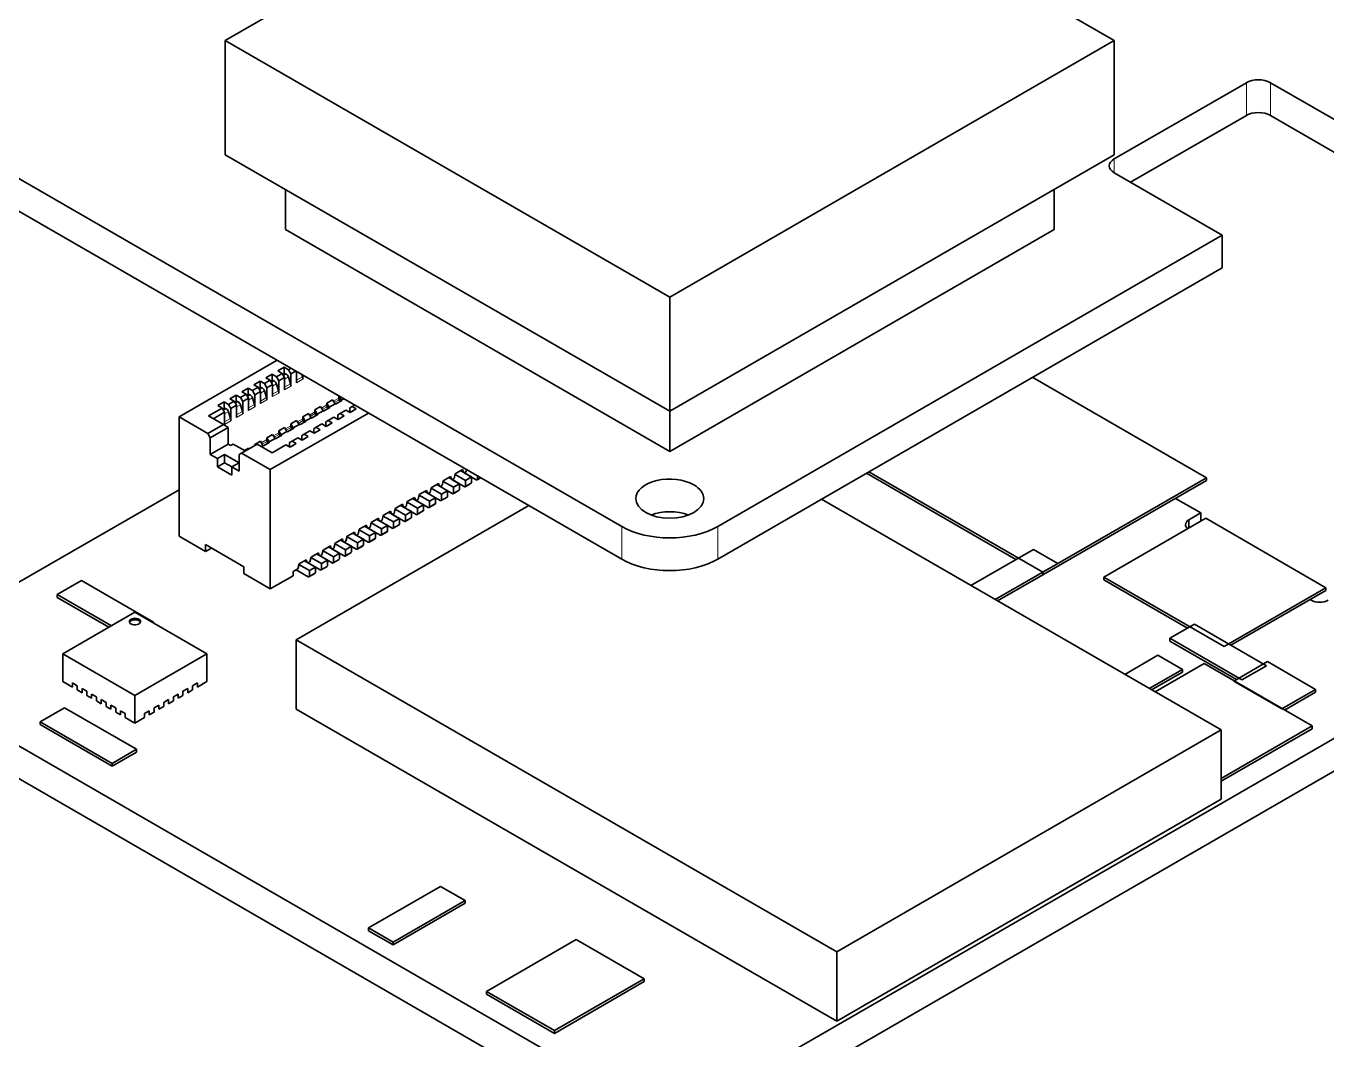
# Model space of a CAD drawing. Extents: x 415 to 970, y 249 to 591.
# Drawn here: x 734.24 to 772.53, y 519.36 to 549.21 of the extents above; entities that cross this region are included whole.
import ezdxf

# ---------------------------------------------------------------- set-up
doc = ezdxf.new("R2010")
doc.units = 0

msp = doc.modelspace()

# ---------------------------------------------------------------- linework, layer by layer
at = {"color": 7, "lineweight": 35, "ltscale": 0.212172}
for p, q in [((740.107, 548.785), (747.457, 553.029)), ((766.27, 548.785), (758.92, 553.029))]:
    msp.add_line(p, q, dxfattribs=at)
at = {"color": 7, "lineweight": 35, "ltscale": 0.37763}
for p, q in [((740.107, 548.785), (753.188, 541.233)), ((766.27, 548.785), (753.188, 541.233)), ((740.107, 545.421), (753.188, 537.869)), ((766.27, 545.421), (753.188, 537.869))]:
    msp.add_line(p, q, dxfattribs=at)
at = {"color": 7, "lineweight": 35, "ltscale": 0.084099}
for p, q in [((740.107, 545.421), (740.107, 548.785)), ((766.27, 545.421), (766.27, 548.785)), ((753.188, 537.869), (753.188, 541.233))]:
    msp.add_line(p, q, dxfattribs=at)
at = {"color": 7, "lineweight": 35, "ltscale": 0.112268}
msp.add_line((766.27, 545.299), (770.159, 547.544), dxfattribs=at)
at = {"color": 7, "lineweight": 13, "ltscale": 0.024086}
for p, q in [((770.159, 547.544), (770.159, 546.581)), ((770.866, 547.544), (770.866, 546.581))]:
    msp.add_line(p, q, dxfattribs=at)
at = {"color": 7, "lineweight": 35, "ltscale": 0.091855}
for p, q in [((774.048, 545.707), (770.866, 547.544)), ((774.048, 544.744), (770.866, 546.581)), ((766.27, 544.891), (769.452, 543.053))]:
    msp.add_line(p, q, dxfattribs=at)
at = {"color": 7, "lineweight": 35, "ltscale": 0.098388}
msp.add_line((766.751, 544.613), (770.159, 546.581), dxfattribs=at)
at = {"color": 7, "lineweight": 35}
for p, q in [((751.774, 534.48), (731.268, 546.319)), ((751.774, 533.517), (731.268, 545.356)), ((751.774, 517.77), (731.268, 529.609)), ((754.602, 517.77), (775.109, 529.609)), ((751.774, 516.806), (731.268, 528.646)), ((754.602, 516.806), (775.109, 528.646))]:
    msp.add_line(p, q, dxfattribs=at)
at = {"color": 7, "lineweight": 13, "ltscale": 0.010207}
msp.add_line((766.27, 545.299), (766.27, 544.891), dxfattribs=at)
at = {"color": 7, "lineweight": 35, "ltscale": 0.029597}
for p, q in [((741.875, 543.217), (741.875, 544.401)), ((764.502, 543.217), (764.502, 544.401)), ((753.188, 536.685), (753.188, 537.869))]:
    msp.add_line(p, q, dxfattribs=at)
at = {"color": 7, "lineweight": 35, "ltscale": 0.326599}
for p, q in [((741.875, 543.217), (753.188, 536.685)), ((764.502, 543.217), (753.188, 536.685)), ((758.103, 521.954), (769.416, 528.486)), ((769.416, 526.445), (758.103, 519.913))]:
    msp.add_line(p, q, dxfattribs=at)
at = {"color": 7, "lineweight": 35, "ltscale": 0.42866}
msp.add_line((769.452, 543.053), (754.602, 534.48), dxfattribs=at)
at = {"color": 7, "lineweight": 35, "ltscale": 0.024086}
msp.add_line((769.452, 543.053), (769.452, 542.09), dxfattribs=at)
at = {"color": 7, "lineweight": 35, "ltscale": 0.428661}
msp.add_line((769.452, 542.09), (754.602, 533.517), dxfattribs=at)
at = {"color": 7, "lineweight": 35, "ltscale": 0.083404}
msp.add_line((738.746, 537.702), (741.635, 539.37), dxfattribs=at)
at = {"color": 7, "lineweight": 35, "ltscale": 0.005308}
for p, q in [((741.843, 539.164), (741.659, 539.058)), ((740.075, 538.143), (739.891, 538.037)), ((743.427, 537.629), (743.611, 537.735)), ((742.126, 537.368), (741.942, 537.262)), ((741.772, 537.164), (741.588, 537.057))]:
    msp.add_line(p, q, dxfattribs=at)
at = {"color": 7, "lineweight": 35, "ltscale": 0.003571}
for p, q in [((741.967, 539.093), (741.843, 539.164)), ((740.598, 538.445), (740.722, 538.374)), ((740.906, 538.48), (740.782, 538.552)), ((743.303, 537.7), (743.427, 537.629))]:
    msp.add_line(p, q, dxfattribs=at)
at = {"color": 7, "lineweight": 35, "ltscale": 0.005103}
for p, q in [((741.843, 538.96), (741.843, 539.164)), ((741.489, 538.756), (741.489, 538.96)), ((740.782, 538.347), (740.782, 538.552)), ((740.429, 538.143), (740.429, 538.347)), ((747.001, 535.733), (746.824, 535.631)), ((747.355, 535.937), (747.178, 535.835)), ((746.648, 535.529), (746.471, 535.426)), ((746.991, 535.546), (746.814, 535.444)), ((745.587, 534.916), (745.41, 534.814)), ((745.93, 534.934), (745.753, 534.832)), ((745.941, 535.12), (745.764, 535.018)), ((746.284, 535.138), (746.107, 535.036)), ((745.223, 534.526), (745.046, 534.424)), ((744.87, 534.322), (744.693, 534.22)), ((744.88, 534.508), (744.703, 534.406)), ((739.524, 533.947), (739.524, 533.742)), ((739.7, 533.844), (739.524, 533.742)), ((743.819, 533.896), (743.642, 533.793)), ((744.162, 533.913), (743.986, 533.811)), ((744.173, 534.1), (743.996, 533.998)), ((744.516, 534.118), (744.339, 534.016)), ((743.112, 533.487), (742.935, 533.385)), ((743.455, 533.505), (743.279, 533.403)), ((740.655, 533.089), (740.655, 533.293)), ((742.759, 533.283), (742.582, 533.181)), ((743.102, 533.301), (742.925, 533.199))]:
    msp.add_line(p, q, dxfattribs=at)
at = {"color": 7, "lineweight": 35, "ltscale": 0.002162}
for p, q in [((742.042, 539.136), (741.967, 539.093)), ((743.84, 538.011), (743.915, 538.054))]:
    msp.add_line(p, q, dxfattribs=at)
at = {"color": 7, "lineweight": 35, "ltscale": 0.005307}
for p, q in [((741.136, 538.756), (740.952, 538.65)), ((741.489, 538.96), (741.305, 538.854)), ((740.782, 538.552), (740.598, 538.445)), ((740.429, 538.347), (740.245, 538.241)), ((743.186, 537.98), (743.003, 537.874)), ((743.54, 538.184), (743.356, 538.078)), ((742.833, 537.776), (742.649, 537.67)), ((743.78, 537.833), (743.964, 537.939)), ((742.479, 537.572), (742.295, 537.466)), ((742.72, 537.221), (742.904, 537.327)), ((743.073, 537.425), (743.257, 537.531)), ((741.419, 536.959), (741.235, 536.853)), ((742.013, 536.812), (742.196, 536.919)), ((742.366, 537.017), (742.55, 537.123))]:
    msp.add_line(p, q, dxfattribs=at)
at = {"color": 7, "lineweight": 35, "ltscale": 0.003573}
for p, q in [((741.26, 538.684), (741.136, 538.756)), ((741.659, 539.058), (741.783, 538.986)), ((740.952, 538.65), (741.076, 538.578)), ((739.891, 538.037), (740.015, 537.966)), ((740.199, 538.072), (740.075, 538.143)), ((743.611, 537.735), (743.487, 537.807)), ((742.949, 537.496), (743.073, 537.425)), ((742.242, 537.088), (742.366, 537.017)), ((742.55, 537.123), (742.426, 537.194))]:
    msp.add_line(p, q, dxfattribs=at)
at = {"color": 7, "lineweight": 35, "ltscale": 0.005104}
for p, q in [((741.136, 538.552), (741.136, 538.756)), ((740.075, 537.939), (740.075, 538.143)), ((747.344, 535.751), (747.168, 535.648)), ((746.294, 535.324), (746.117, 535.222)), ((745.233, 534.712), (745.057, 534.61)), ((744.526, 534.304), (744.35, 534.202)), ((743.466, 533.691), (743.289, 533.589)), ((743.809, 533.709), (743.632, 533.607))]:
    msp.add_line(p, q, dxfattribs=at)
at = {"color": 7, "lineweight": 35, "ltscale": 0.004898}
for p, q in [((741.429, 538.782), (741.26, 538.684)), ((741.853, 538.864), (741.684, 538.766)), ((741.146, 538.456), (740.977, 538.358)), ((740.369, 538.17), (740.199, 538.072)), ((740.793, 538.252), (740.623, 538.154)), ((742.914, 538.007), (742.744, 537.909)), ((742.462, 537.582), (742.631, 537.68)), ((743.133, 537.602), (743.303, 537.7)), ((742.108, 537.378), (742.278, 537.476)), ((742.78, 537.398), (742.949, 537.496)), ((741.146, 536.986), (740.977, 536.888)), ((742.073, 536.99), (742.242, 537.088))]:
    msp.add_line(p, q, dxfattribs=at)
at = {"color": 7, "lineweight": 35, "ltscale": 0.003572}
for p, q in [((741.305, 538.854), (741.429, 538.782)), ((741.613, 538.888), (741.489, 538.96)), ((740.245, 538.241), (740.369, 538.17)), ((740.552, 538.276), (740.429, 538.347)), ((743.964, 537.939), (743.84, 538.011)), ((743.257, 537.531), (743.133, 537.602)), ((743.657, 537.905), (743.78, 537.833)), ((742.596, 537.292), (742.72, 537.221)), ((742.904, 537.327), (742.78, 537.398)), ((741.889, 536.884), (742.013, 536.812)), ((742.196, 536.919), (742.073, 536.99))]:
    msp.add_line(p, q, dxfattribs=at)
at = {"color": 7, "lineweight": 35, "ltscale": 0.003535}
for p, q in [((741.429, 538.782), (741.5, 538.66)), ((741.684, 538.766), (741.613, 538.888)), ((740.369, 538.17), (740.439, 538.047)), ((740.623, 538.154), (740.552, 538.276)), ((742.462, 537.582), (742.391, 537.704)), ((739.665, 537.09), (739.594, 537.213))]:
    msp.add_line(p, q, dxfattribs=at)
at = {"color": 7, "lineweight": 35, "ltscale": 0.001989}
for p, q in [((741.456, 538.736), (741.525, 538.776)), ((740.395, 538.124), (740.464, 538.164))]:
    msp.add_line(p, q, dxfattribs=at)
at = {"color": 7, "lineweight": 13, "ltscale": 0.00233}
for p, q in [((741.548, 538.763), (741.468, 538.716)), ((740.841, 538.354), (740.76, 538.308)), ((740.488, 538.15), (740.407, 538.104))]:
    msp.add_line(p, q, dxfattribs=at)
at = {"color": 7, "lineweight": 35, "ltscale": 0.000680215}
for p, q in [((741.525, 538.776), (741.548, 538.763)), ((740.818, 538.368), (740.841, 538.354)), ((741.171, 538.572), (741.195, 538.558)), ((740.464, 538.164), (740.488, 538.15)), ((740.11, 537.96), (740.134, 537.946))]:
    msp.add_line(p, q, dxfattribs=at)
at = {"color": 7, "lineweight": 35, "ltscale": 0.0049}
for p, q in [((741.783, 538.986), (741.613, 538.888)), ((740.722, 538.374), (740.552, 538.276)), ((741.5, 538.66), (741.33, 538.562)), ((740.439, 538.047), (740.27, 537.949)), ((743.487, 537.807), (743.657, 537.905)), ((742.426, 537.194), (742.596, 537.292))]:
    msp.add_line(p, q, dxfattribs=at)
at = {"color": 7, "lineweight": 35, "ltscale": 0.008981}
for p, q in [((741.684, 538.766), (741.684, 538.407)), ((741.853, 538.505), (741.853, 538.864)), ((742.037, 538.97), (742.037, 538.611)), ((740.977, 538.358), (740.977, 537.998)), ((741.146, 538.096), (741.146, 538.456)), ((741.33, 538.562), (741.33, 538.203)), ((741.5, 538.301), (741.5, 538.66)), ((740.439, 537.688), (740.439, 538.047)), ((740.623, 538.154), (740.623, 537.794)), ((740.793, 537.892), (740.793, 538.252)), ((740.086, 537.484), (740.086, 537.843)), ((740.27, 537.949), (740.27, 537.59))]:
    msp.add_line(p, q, dxfattribs=at)
at = {"color": 7, "lineweight": 35, "ltscale": 0.003536}
for p, q in [((741.783, 538.986), (741.853, 538.864)), ((742.037, 538.97), (741.967, 539.093)), ((740.722, 538.374), (740.793, 538.252)), ((740.977, 538.358), (740.906, 538.48)), ((741.076, 538.578), (741.146, 538.456)), ((741.33, 538.562), (741.26, 538.684)), ((740.27, 537.949), (740.199, 538.072)), ((742.914, 538.007), (742.985, 537.884)), ((743.169, 537.99), (743.098, 538.113)), ((740.015, 537.966), (740.086, 537.843)), ((742.207, 537.598), (742.278, 537.476)), ((742.815, 537.786), (742.744, 537.909)), ((741.853, 537.394), (741.924, 537.272)), ((742.108, 537.378), (742.037, 537.5)), ((741.146, 536.986), (741.217, 536.863)), ((741.401, 536.97), (741.33, 537.092))]:
    msp.add_line(p, q, dxfattribs=at)
at = {"color": 7, "lineweight": 35, "ltscale": 0.001991}
for p, q in [((741.809, 538.94), (741.878, 538.98)), ((740.749, 538.328), (740.818, 538.368)), ((741.102, 538.532), (741.171, 538.572)), ((740.11, 537.96), (740.042, 537.92))]:
    msp.add_line(p, q, dxfattribs=at)
at = {"color": 7, "lineweight": 13, "ltscale": 0.002331}
for p, q in [((741.902, 538.967), (741.821, 538.92)), ((741.195, 538.558), (741.114, 538.512)), ((740.134, 537.946), (740.053, 537.899))]:
    msp.add_line(p, q, dxfattribs=at)
at = {"color": 7, "lineweight": 13, "ltscale": 0.003279}
for p, q in [((741.853, 538.813), (741.967, 538.879)), ((741.146, 538.405), (741.26, 538.47)), ((741.5, 538.609), (741.614, 538.675)), ((740.439, 537.997), (740.553, 538.062)), ((740.086, 537.793), (740.199, 537.858))]:
    msp.add_line(p, q, dxfattribs=at)
at = {"color": 7, "lineweight": 35, "ltscale": 0.000679453}
msp.add_line((741.878, 538.98), (741.902, 538.967), dxfattribs=at)
at = {"color": 7, "lineweight": 35, "ltscale": 0.005188}
for p, q in [((741.967, 538.879), (742.026, 538.68)), ((741.26, 538.47), (741.319, 538.272)), ((740.906, 538.266), (740.966, 538.068)), ((740.199, 537.858), (740.259, 537.659))]:
    msp.add_line(p, q, dxfattribs=at)
at = {"color": 7, "lineweight": 35, "ltscale": 0.004204}
msp.add_line((742.183, 539.054), (742.037, 538.97), dxfattribs=at)
at = {"color": 7, "lineweight": 35, "ltscale": 0.008287}
msp.add_line((742.207, 538.709), (742.207, 539.04), dxfattribs=at)
at = {"color": 7, "lineweight": 13, "ltscale": 0.000574225}
msp.add_line((742.207, 539.017), (742.227, 539.029), dxfattribs=at)
at = {"color": 7, "lineweight": 13, "ltscale": 0.004993}
for p, q in [((742.38, 538.884), (742.207, 538.784)), ((741.673, 538.476), (741.5, 538.376)), ((742.026, 538.68), (741.853, 538.58)), ((740.966, 538.068), (740.793, 537.968)), ((741.319, 538.272), (741.146, 538.172)), ((740.259, 537.659), (740.086, 537.559))]:
    msp.add_line(p, q, dxfattribs=at)
at = {"color": 7, "lineweight": 13, "ltscale": 0.005308}
for p, q in [((742.207, 538.709), (742.391, 538.815)), ((740.793, 537.892), (740.977, 537.998))]:
    msp.add_line(p, q, dxfattribs=at)
at = {"color": 7, "lineweight": 35, "ltscale": 0.001777}
msp.add_line((742.36, 538.952), (742.38, 538.884), dxfattribs=at)
at = {"color": 7, "lineweight": 35, "ltscale": 0.002979}
msp.add_line((742.391, 538.934), (742.391, 538.815), dxfattribs=at)
at = {"color": 7, "lineweight": 35, "ltscale": 0.147735}
for p, q in [((768.989, 535.913), (763.871, 538.868)), ((759.053, 536.086), (764.171, 533.132))]:
    msp.add_line(p, q, dxfattribs=at)
at = {"color": 7, "lineweight": 35, "ltscale": 0.004899}
for p, q in [((741.076, 538.578), (740.906, 538.48)), ((743.268, 538.211), (743.098, 538.113)), ((743.169, 537.99), (743.338, 538.088)), ((742.207, 537.598), (742.037, 537.5)), ((742.561, 537.802), (742.391, 537.704)), ((742.815, 537.786), (742.985, 537.884)), ((741.853, 537.394), (741.684, 537.296)), ((741.754, 537.174), (741.924, 537.272)), ((741.5, 537.19), (741.33, 537.092)), ((741.401, 536.97), (741.571, 537.068))]:
    msp.add_line(p, q, dxfattribs=at)
at = {"color": 7, "lineweight": 13, "ltscale": 0.005307}
for p, q in [((741.5, 538.301), (741.684, 538.407)), ((741.853, 538.505), (742.037, 538.611)), ((741.146, 538.096), (741.33, 538.203)), ((740.086, 537.484), (740.27, 537.59)), ((740.439, 537.688), (740.623, 537.794))]:
    msp.add_line(p, q, dxfattribs=at)
at = {"color": 7, "lineweight": 35, "ltscale": 0.005187}
for p, q in [((741.614, 538.675), (741.673, 538.476)), ((740.553, 538.062), (740.612, 537.863))]:
    msp.add_line(p, q, dxfattribs=at)
at = {"color": 7, "lineweight": 13, "ltscale": 0.003281}
msp.add_line((740.793, 538.201), (740.906, 538.266), dxfattribs=at)
at = {"color": 7, "lineweight": 13, "ltscale": 0.00458}
for p, q in [((743.098, 538.055), (742.939, 537.963)), ((742.037, 537.442), (741.879, 537.351)), ((741.33, 537.034), (741.172, 536.942))]:
    msp.add_line(p, q, dxfattribs=at)
at = {"color": 7, "lineweight": 13, "ltscale": 0.004193}
for p, q in [((742.963, 537.921), (743.109, 538.005)), ((743.317, 538.125), (743.462, 538.209)), ((742.256, 537.513), (742.402, 537.597)), ((742.61, 537.717), (742.755, 537.801)), ((741.903, 537.309), (742.048, 537.393)), ((741.196, 536.901), (741.341, 536.984)), ((741.549, 537.105), (741.695, 537.189))]:
    msp.add_line(p, q, dxfattribs=at)
at = {"color": 7, "lineweight": 35, "ltscale": 0.001456}
for p, q in [((743.098, 538.113), (743.098, 538.055)), ((743.452, 538.317), (743.452, 538.259)), ((742.391, 537.704), (742.391, 537.646)), ((741.684, 537.296), (741.684, 537.238)), ((742.037, 537.5), (742.037, 537.442)), ((741.33, 537.092), (741.33, 537.034))]:
    msp.add_line(p, q, dxfattribs=at)
at = {"color": 7, "lineweight": 35, "ltscale": 0.001524}
for p, q in [((743.109, 538.005), (743.132, 537.949)), ((743.462, 538.209), (743.486, 538.153)), ((742.402, 537.597), (742.425, 537.54)), ((742.048, 537.393), (742.071, 537.336)), ((741.341, 536.984), (741.364, 536.928))]:
    msp.add_line(p, q, dxfattribs=at)
at = {"color": 7, "lineweight": 35, "ltscale": 0.00050931}
for p, q in [((743.169, 537.99), (743.186, 537.98)), ((743.003, 537.874), (742.985, 537.884)), ((741.942, 537.262), (741.924, 537.272)), ((741.235, 536.853), (741.217, 536.863)), ((741.401, 536.97), (741.419, 536.959))]:
    msp.add_line(p, q, dxfattribs=at)
at = {"color": 7, "lineweight": 35, "ltscale": 0.003534}
for p, q in [((743.268, 538.211), (743.338, 538.088)), ((743.522, 538.194), (743.452, 538.317)), ((742.561, 537.802), (742.631, 537.68)), ((741.754, 537.174), (741.684, 537.296)), ((741.5, 537.19), (741.571, 537.068))]:
    msp.add_line(p, q, dxfattribs=at)
at = {"color": 7, "lineweight": 13, "ltscale": 0.004579}
for p, q in [((743.452, 538.259), (743.293, 538.167)), ((742.391, 537.646), (742.232, 537.555)), ((742.744, 537.85), (742.586, 537.759)), ((741.684, 537.238), (741.525, 537.146))]:
    msp.add_line(p, q, dxfattribs=at)
at = {"color": 7, "lineweight": 35, "ltscale": 0.000511395}
for p, q in [((743.356, 538.078), (743.338, 538.088)), ((743.522, 538.194), (743.54, 538.184)), ((741.588, 537.057), (741.571, 537.068))]:
    msp.add_line(p, q, dxfattribs=at)
at = {"color": 7, "lineweight": 35, "ltscale": 0.002163}
msp.add_line((743.522, 538.194), (743.597, 538.238), dxfattribs=at)
at = {"color": 7, "lineweight": 35, "ltscale": 0.002042}
for p, q in [((743.84, 538.011), (743.77, 537.97)), ((743.133, 537.602), (743.063, 537.562)), ((742.78, 537.398), (742.709, 537.357)), ((740.337, 536.906), (740.266, 536.866)), ((742.073, 536.99), (742.002, 536.949)), ((740.584, 536.641), (740.513, 536.6)), ((768.989, 535.913), (768.989, 535.831)), ((764.171, 533.132), (764.171, 533.05)), ((765.967, 532.986), (765.967, 532.904)), ((772.502, 532.676), (772.502, 532.595)), ((735.161, 532.473), (735.161, 532.391)), ((767.912, 531.185), (767.912, 531.103)), ((768.276, 530.27), (768.276, 530.189)), ((772.195, 529.682), (772.195, 529.601)), ((734.657, 528.727), (734.657, 528.645)), ((772.095, 528.604), (772.095, 528.522)), ((737.495, 527.919), (737.495, 527.837)), ((736.776, 527.504), (736.776, 527.422)), ((747.165, 523.467), (747.165, 523.385)), ((744.327, 522.658), (744.327, 522.577)), ((752.438, 521.163), (752.438, 521.081)), ((747.795, 520.791), (747.795, 520.709)), ((749.794, 519.637), (749.794, 519.555))]:
    msp.add_line(p, q, dxfattribs=at)
at = {"color": 7, "lineweight": 35, "ltscale": 0.003267}
for p, q in [((743.77, 537.839), (743.77, 537.97)), ((742.709, 537.227), (742.709, 537.357))]:
    msp.add_line(p, q, dxfattribs=at)
at = {"color": 7, "lineweight": 35, "ltscale": 0.024495}
for p, q in [((739.594, 537.213), (738.746, 537.702)), ((741.433, 536.151), (740.584, 536.641))]:
    msp.add_line(p, q, dxfattribs=at)
at = {"color": 7, "lineweight": 35, "ltscale": 0.087773}
for p, q in [((738.746, 537.702), (738.746, 534.192)), ((741.433, 536.151), (741.433, 532.64))]:
    msp.add_line(p, q, dxfattribs=at)
at = {"color": 7, "lineweight": 35, "ltscale": 0.011636}
for p, q in [((740.015, 537.966), (739.612, 537.733)), ((741.486, 536.651), (741.889, 536.884))]:
    msp.add_line(p, q, dxfattribs=at)
at = {"color": 7, "lineweight": 35, "ltscale": 0.012758}
for p, q in [((739.612, 537.733), (740.054, 537.478)), ((741.044, 536.906), (741.486, 536.651))]:
    msp.add_line(p, q, dxfattribs=at)
at = {"color": 7, "lineweight": 35, "ltscale": 0.009593}
msp.add_line((740.086, 537.843), (739.753, 537.651), dxfattribs=at)
at = {"color": 7, "lineweight": 13, "ltscale": 0.004994}
msp.add_line((740.612, 537.863), (740.439, 537.763), dxfattribs=at)
at = {"color": 7, "lineweight": 35, "ltscale": 0.083405}
msp.add_line((744.322, 537.819), (741.433, 536.151), dxfattribs=at)
at = {"color": 7, "lineweight": 35, "ltscale": 0.000510632}
for p, q in [((742.649, 537.67), (742.631, 537.68)), ((742.815, 537.786), (742.833, 537.776)), ((742.108, 537.378), (742.126, 537.368)), ((742.295, 537.466), (742.278, 537.476)), ((741.754, 537.174), (741.772, 537.164))]:
    msp.add_line(p, q, dxfattribs=at)
at = {"color": 7, "lineweight": 35, "ltscale": 0.001457}
msp.add_line((742.744, 537.909), (742.744, 537.85), dxfattribs=at)
at = {"color": 7, "lineweight": 35, "ltscale": 0.001525}
for p, q in [((742.755, 537.801), (742.778, 537.745)), ((741.695, 537.189), (741.718, 537.132))]:
    msp.add_line(p, q, dxfattribs=at)
at = {"color": 7, "lineweight": 35, "ltscale": 0.002041}
for p, q in [((743.487, 537.807), (743.416, 537.766)), ((740.266, 536.866), (740.195, 536.906)), ((742.426, 537.194), (742.356, 537.153))]:
    msp.add_line(p, q, dxfattribs=at)
at = {"color": 7, "lineweight": 35, "ltscale": 0.003265}
for p, q in [((743.416, 537.635), (743.416, 537.766)), ((743.063, 537.431), (743.063, 537.562)), ((742.002, 536.819), (742.002, 536.949)), ((742.356, 537.023), (742.356, 537.153))]:
    msp.add_line(p, q, dxfattribs=at)
at = {"color": 7, "lineweight": 35, "ltscale": 0.013269}
msp.add_line((740.054, 537.478), (739.594, 537.213), dxfattribs=at)
at = {"color": 7, "lineweight": 35, "ltscale": 0.015309}
msp.add_line((740.195, 537.396), (739.665, 537.09), dxfattribs=at)
at = {"color": 7, "lineweight": 35, "ltscale": 0.004083}
for p, q in [((740.054, 537.478), (740.195, 537.396)), ((747.001, 535.569), (747.001, 535.733)), ((747.178, 535.671), (747.178, 535.835)), ((747.355, 535.773), (747.355, 535.937)), ((746.294, 535.161), (746.294, 535.324)), ((746.471, 535.263), (746.471, 535.426)), ((746.117, 535.059), (746.117, 535.222)), ((745.057, 534.447), (745.057, 534.61)), ((745.233, 534.549), (745.233, 534.712)), ((745.41, 534.651), (745.41, 534.814)), ((744.35, 534.038), (744.35, 534.202)), ((744.526, 534.14), (744.526, 534.304)), ((744.173, 533.936), (744.173, 534.1)), ((743.289, 533.426), (743.289, 533.589)), ((743.466, 533.528), (743.466, 533.691)), ((742.246, 533.232), (742.104, 533.15)), ((742.582, 533.018), (742.582, 533.181)), ((735.751, 529.789), (735.61, 529.87)), ((735.751, 529.789), (735.61, 529.87)), ((736.317, 529.462), (736.175, 529.544)), ((736.317, 529.462), (736.175, 529.544)), ((738.721, 529.544), (738.579, 529.462)), ((738.721, 529.544), (738.579, 529.462)), ((739.286, 529.87), (739.145, 529.789)), ((739.286, 529.87), (739.145, 529.789)), ((736.034, 529.503), (736.175, 529.421)), ((736.599, 529.176), (736.741, 529.095)), ((736.882, 529.135), (736.741, 529.217)), ((736.882, 529.135), (736.741, 529.217)), ((738.155, 529.217), (738.014, 529.135)), ((738.155, 529.217), (738.014, 529.135)), ((738.155, 529.095), (738.297, 529.176)), ((738.721, 529.421), (738.862, 529.503)), ((737.165, 528.972), (737.024, 529.054)), ((737.165, 528.972), (737.024, 529.054))]:
    msp.add_line(p, q, dxfattribs=at)
at = {"color": 7, "lineweight": 35, "ltscale": 0.012247}
for p, q in [((740.195, 536.906), (740.195, 537.396)), ((740.513, 536.355), (740.089, 536.6)), ((740.513, 536.11), (740.513, 536.6)), ((739.877, 536.233), (740.301, 535.988))]:
    msp.add_line(p, q, dxfattribs=at)
at = {"color": 7, "lineweight": 35, "ltscale": 0.000510075}
msp.add_line((742.462, 537.582), (742.479, 537.572), dxfattribs=at)
at = {"color": 7, "lineweight": 35, "ltscale": 0.012248}
msp.add_line((739.665, 537.09), (739.665, 536.6), dxfattribs=at)
at = {"color": 7, "lineweight": 35, "ltscale": 0.01531}
msp.add_line((740.195, 536.906), (739.665, 536.6), dxfattribs=at)
at = {"color": 7, "lineweight": 35, "ltscale": 0.010207}
for p, q in [((740.69, 536.702), (740.337, 536.906)), ((747.143, 536.059), (747.496, 535.855)), ((768.815, 534.875), (768.462, 534.671)), ((744.314, 534.426), (744.668, 534.222))]:
    msp.add_line(p, q, dxfattribs=at)
at = {"color": 7, "lineweight": 35, "ltscale": 0.013268}
msp.add_line((740.584, 536.641), (741.044, 536.906), dxfattribs=at)
at = {"color": 7, "lineweight": 35, "ltscale": 0.000441549}
msp.add_line((740.985, 536.873), (740.977, 536.888), dxfattribs=at)
at = {"color": 7, "lineweight": 35, "ltscale": 0.000511169}
msp.add_line((740.977, 536.888), (740.977, 536.868), dxfattribs=at)
at = {"color": 7, "lineweight": 35, "ltscale": 0.001429}
msp.add_line((741.168, 536.835), (741.217, 536.863), dxfattribs=at)
at = {"color": 7, "lineweight": 35, "ltscale": 0.006125}
for p, q in [((739.665, 536.6), (739.877, 536.478)), ((740.301, 536.233), (740.089, 536.355)), ((746.383, 535.743), (746.17, 535.62)), ((745.675, 535.335), (745.463, 535.212)), ((745.322, 535.13), (745.11, 535.008)), ((744.615, 534.722), (744.403, 534.6)), ((768.815, 534.875), (768.815, 534.63)), ((744.261, 534.518), (744.049, 534.396)), ((743.554, 534.11), (743.342, 533.987)), ((742.493, 533.497), (742.281, 533.375)), ((742.847, 533.702), (742.635, 533.579))]:
    msp.add_line(p, q, dxfattribs=at)
at = {"color": 7, "lineweight": 35, "ltscale": 0.006123}
for p, q in [((740.089, 536.6), (739.877, 536.478)), ((739.877, 536.478), (739.877, 536.233)), ((740.089, 536.355), (740.089, 536.6)), ((740.089, 536.355), (739.877, 536.233)), ((740.301, 536.233), (740.513, 536.355)), ((740.301, 535.988), (740.301, 536.233)), ((746.736, 535.947), (746.524, 535.824)), ((768.462, 534.671), (768.462, 534.426))]:
    msp.add_line(p, q, dxfattribs=at)
at = {"color": 7, "lineweight": 35, "ltscale": 0.00347}
msp.add_line((740.793, 536.782), (740.673, 536.712), dxfattribs=at)
at = {"color": 7, "lineweight": 35, "ltscale": 0.00044231}
msp.add_line((740.793, 536.782), (740.802, 536.767), dxfattribs=at)
at = {"color": 7, "lineweight": 35, "ltscale": 0.006122}
for p, q in [((740.301, 536.233), (740.513, 536.11)), ((746.029, 535.539), (745.817, 535.416)), ((744.968, 534.926), (744.756, 534.804)), ((743.908, 534.314), (743.695, 534.192)), ((743.201, 533.906), (742.988, 533.783))]:
    msp.add_line(p, q, dxfattribs=at)
at = {"color": 7, "lineweight": 35, "ltscale": 0.006124}
msp.add_line((747.09, 536.151), (746.877, 536.029), dxfattribs=at)
at = {"color": 7, "lineweight": 35, "ltscale": 0.009185}
for p, q in [((747.355, 535.937), (747.037, 536.12)), ((746.648, 535.529), (746.329, 535.712)), ((745.941, 535.12), (745.622, 535.304)), ((745.587, 534.916), (745.269, 535.1)), ((744.88, 534.508), (744.562, 534.692)), ((743.819, 533.896), (743.501, 534.079)), ((742.759, 533.283), (742.44, 533.467)), ((743.112, 533.487), (742.794, 533.671))]:
    msp.add_line(p, q, dxfattribs=at)
at = {"color": 7, "lineweight": 35, "ltscale": 0.002025}
for p, q in [((747.09, 536.151), (747.116, 536.075)), ((746.383, 535.743), (746.409, 535.666)), ((746.736, 535.947), (746.763, 535.87)), ((745.675, 535.335), (745.702, 535.258)), ((746.029, 535.539), (746.055, 535.462)), ((744.968, 534.926), (744.995, 534.85)), ((745.322, 535.13), (745.348, 535.054)), ((744.615, 534.722), (744.641, 534.646)), ((743.908, 534.314), (743.934, 534.237)), ((743.201, 533.906), (743.227, 533.829)), ((743.554, 534.11), (743.581, 534.033)), ((742.493, 533.497), (742.52, 533.421)), ((742.847, 533.702), (742.873, 533.625))]:
    msp.add_line(p, q, dxfattribs=at)
at = {"color": 7, "lineweight": 35, "ltscale": 0.001531}
for p, q in [((747.196, 536.09), (747.143, 536.059)), ((746.489, 535.682), (746.436, 535.651)), ((746.842, 535.886), (746.789, 535.855)), ((746.135, 535.477), (746.082, 535.447)), ((745.428, 535.069), (745.375, 535.039)), ((745.781, 535.273), (745.728, 535.243)), ((745.074, 534.865), (745.021, 534.834)), ((744.014, 534.253), (743.961, 534.222)), ((744.367, 534.457), (744.314, 534.426)), ((743.307, 533.844), (743.254, 533.814)), ((743.66, 534.049), (743.607, 534.018)), ((742.599, 533.436), (742.546, 533.406)), ((742.953, 533.64), (742.9, 533.61))]:
    msp.add_line(p, q, dxfattribs=at)
at = {"color": 7, "lineweight": 35, "ltscale": 0.001581}
msp.add_line((747.196, 536.09), (747.211, 536.151), dxfattribs=at)
at = {"color": 7, "lineweight": 35, "ltscale": 0.00368}
for p, q in [((746.489, 535.682), (746.524, 535.824)), ((746.842, 535.886), (746.877, 536.029)), ((745.781, 535.273), (745.817, 535.416)), ((746.135, 535.477), (746.17, 535.62)), ((745.074, 534.865), (745.11, 535.008)), ((745.428, 535.069), (745.463, 535.212)), ((744.367, 534.457), (744.403, 534.6)), ((744.721, 534.661), (744.756, 534.804)), ((744.014, 534.253), (744.049, 534.396)), ((742.953, 533.64), (742.988, 533.783)), ((743.307, 533.844), (743.342, 533.987)), ((742.246, 533.232), (742.281, 533.375)), ((742.599, 533.436), (742.635, 533.579))]:
    msp.add_line(p, q, dxfattribs=at)
at = {"color": 7, "lineweight": 35, "ltscale": 0.008804}
for p, q in [((746.824, 535.631), (746.519, 535.807)), ((743.996, 533.998), (743.691, 534.174))]:
    msp.add_line(p, q, dxfattribs=at)
at = {"color": 7, "lineweight": 35, "ltscale": 0.009186}
for p, q in [((747.001, 535.733), (746.683, 535.916)), ((746.294, 535.324), (745.976, 535.508)), ((745.233, 534.712), (744.915, 534.896)), ((744.526, 534.304), (744.208, 534.487)), ((743.466, 533.691), (743.147, 533.875))]:
    msp.add_line(p, q, dxfattribs=at)
at = {"color": 7, "lineweight": 35, "ltscale": 0.010206}
for p, q in [((746.789, 535.855), (747.143, 535.651)), ((746.082, 535.447), (746.436, 535.243)), ((746.436, 535.651), (746.789, 535.447)), ((745.375, 535.039), (745.728, 534.834)), ((745.728, 535.243), (746.082, 535.039)), ((745.021, 534.834), (745.375, 534.63)), ((743.961, 534.222), (744.314, 534.018)), ((743.254, 533.814), (743.607, 533.61)), ((743.607, 534.018), (743.961, 533.814)), ((742.546, 533.406), (742.9, 533.201)), ((742.9, 533.61), (743.254, 533.406)), ((742.193, 533.201), (742.546, 532.997))]:
    msp.add_line(p, q, dxfattribs=at)
at = {"color": 7, "lineweight": 35, "ltscale": 0.008802}
for p, q in [((747.178, 535.835), (746.873, 536.011)), ((746.117, 535.222), (745.812, 535.398)), ((746.471, 535.426), (746.166, 535.602)), ((745.41, 534.814), (745.105, 534.99)), ((745.057, 534.61), (744.752, 534.786)), ((744.35, 534.202), (744.045, 534.378)), ((743.289, 533.589), (742.984, 533.765)), ((742.582, 533.181), (742.277, 533.357))]:
    msp.add_line(p, q, dxfattribs=at)
at = {"color": 7, "lineweight": 13, "ltscale": 0.005103}
for p, q in [((747.355, 535.773), (747.178, 535.671)), ((746.648, 535.365), (746.471, 535.263)), ((747.001, 535.569), (746.824, 535.467)), ((745.941, 534.957), (745.764, 534.855)), ((745.587, 534.753), (745.41, 534.651)), ((744.88, 534.345), (744.703, 534.243)), ((744.173, 533.936), (743.996, 533.834)), ((743.819, 533.732), (743.642, 533.63)), ((742.759, 533.12), (742.582, 533.018)), ((743.112, 533.324), (742.935, 533.222))]:
    msp.add_line(p, q, dxfattribs=at)
at = {"color": 7, "lineweight": 35, "ltscale": 0.002986}
msp.add_line((747.625, 535.912), (747.521, 535.853), dxfattribs=at)
at = {"color": 7, "lineweight": 35, "ltscale": 0.002263}
msp.add_line((747.532, 535.876), (747.532, 535.966), dxfattribs=at)
at = {"color": 7, "lineweight": 13, "ltscale": 0.002263}
msp.add_line((747.61, 535.921), (747.532, 535.876), dxfattribs=at)
at = {"color": 7, "lineweight": 35, "ltscale": 0.126915}
msp.add_line((763.379, 533.507), (758.982, 536.045), dxfattribs=at)
at = {"color": 7, "lineweight": 35, "ltscale": 0.13908}
for p, q in [((764.171, 533.132), (768.989, 535.913)), ((768.989, 535.831), (764.171, 533.05))]:
    msp.add_line(p, q, dxfattribs=at)
at = {"color": 7, "lineweight": 35, "ltscale": 0.215865}
msp.add_line((731.268, 531.242), (738.746, 535.559), dxfattribs=at)
at = {"color": 7, "lineweight": 35, "ltscale": 0.005105}
for p, q in [((746.637, 535.342), (746.461, 535.24)), ((745.577, 534.73), (745.4, 534.628)), ((742.748, 533.097), (742.571, 532.995))]:
    msp.add_line(p, q, dxfattribs=at)
at = {"color": 7, "lineweight": 35, "ltscale": 0.004082}
for p, q in [((746.648, 535.365), (746.648, 535.529)), ((746.824, 535.467), (746.824, 535.631)), ((745.587, 534.753), (745.587, 534.916)), ((745.764, 534.855), (745.764, 535.018)), ((745.941, 534.957), (745.941, 535.12)), ((744.703, 534.243), (744.703, 534.406)), ((744.88, 534.345), (744.88, 534.508)), ((743.642, 533.63), (743.642, 533.793)), ((743.819, 533.732), (743.819, 533.896)), ((743.996, 533.834), (743.996, 533.998)), ((742.935, 533.222), (742.935, 533.385)), ((743.112, 533.324), (743.112, 533.487)), ((742.759, 533.12), (742.759, 533.283)), ((735.751, 529.666), (735.892, 529.585)), ((736.034, 529.625), (735.892, 529.707)), ((736.034, 529.625), (735.892, 529.707)), ((739.004, 529.707), (738.862, 529.625)), ((739.004, 529.707), (738.862, 529.625)), ((739.004, 529.585), (739.145, 529.666)), ((736.317, 529.34), (736.458, 529.258)), ((736.599, 529.299), (736.458, 529.38)), ((736.599, 529.299), (736.458, 529.38)), ((738.438, 529.38), (738.297, 529.299)), ((738.438, 529.38), (738.297, 529.299)), ((738.438, 529.258), (738.579, 529.34)), ((736.882, 529.013), (737.024, 528.931)), ((737.872, 529.054), (737.731, 528.972)), ((737.872, 529.054), (737.731, 528.972)), ((737.872, 528.931), (738.014, 529.013))]:
    msp.add_line(p, q, dxfattribs=at)
at = {"color": 7, "lineweight": 35, "ltscale": 0.0214}
msp.add_line((768.074, 535.303), (768.815, 534.875), dxfattribs=at)
at = {"color": 7, "lineweight": 35, "ltscale": 0.197712}
msp.add_line((749.042, 535.094), (742.193, 531.14), dxfattribs=at)
at = {"color": 7, "lineweight": 35, "ltscale": 0.008803}
for p, q in [((745.764, 535.018), (745.459, 535.194)), ((744.703, 534.406), (744.398, 534.582)), ((743.642, 533.793), (743.338, 533.97)), ((742.935, 533.385), (742.63, 533.561))]:
    msp.add_line(p, q, dxfattribs=at)
at = {"color": 7, "lineweight": 13, "ltscale": 0.005104}
for p, q in [((746.294, 535.161), (746.117, 535.059)), ((745.233, 534.549), (745.057, 534.447)), ((744.526, 534.14), (744.35, 534.038)), ((743.466, 533.528), (743.289, 533.426))]:
    msp.add_line(p, q, dxfattribs=at)
at = {"color": 7, "lineweight": 35, "ltscale": 0.339579}
msp.add_line((769.416, 528.486), (757.653, 535.278), dxfattribs=at)
at = {"color": 7, "lineweight": 35, "ltscale": 0.00153}
msp.add_line((744.721, 534.661), (744.668, 534.63), dxfattribs=at)
at = {"color": 7, "lineweight": 35, "ltscale": 0.010205}
msp.add_line((744.668, 534.63), (745.021, 534.426), dxfattribs=at)
at = {"color": 7, "lineweight": 35, "ltscale": 0.086594}
for p, q in [((768.966, 534.718), (765.967, 532.986)), ((769.502, 530.945), (772.502, 532.676))]:
    msp.add_line(p, q, dxfattribs=at)
at = {"color": 7, "lineweight": 35, "ltscale": 0.102062}
for p, q in [((772.502, 532.676), (768.966, 534.718)), ((765.967, 532.986), (769.502, 530.945))]:
    msp.add_line(p, q, dxfattribs=at)
at = {"color": 7, "lineweight": 35, "ltscale": 0.022454}
for p, q in [((739.524, 533.742), (738.746, 534.192)), ((741.433, 532.64), (740.655, 533.089))]:
    msp.add_line(p, q, dxfattribs=at)
at = {"color": 7, "lineweight": 35, "ltscale": 0.003681}
msp.add_line((743.66, 534.049), (743.695, 534.192), dxfattribs=at)
at = {"color": 7, "lineweight": 35, "ltscale": 0.009184}
msp.add_line((744.173, 534.1), (743.855, 534.283), dxfattribs=at)
at = {"color": 7, "lineweight": 35, "ltscale": 0.002027}
msp.add_line((744.261, 534.518), (744.288, 534.442), dxfattribs=at)
at = {"color": 7, "lineweight": 13, "ltscale": 0.024088}
for p, q in [((751.774, 533.517), (751.774, 534.48)), ((754.602, 533.517), (754.602, 534.48))]:
    msp.add_line(p, q, dxfattribs=at)
at = {"color": 7, "lineweight": 35, "ltscale": 0.032659}
msp.add_line((740.655, 533.293), (739.524, 533.947), dxfattribs=at)
at = {"color": 7, "lineweight": 35, "ltscale": 0.053243}
msp.add_line((763.894, 533.805), (762.049, 532.74), dxfattribs=at)
at = {"color": 7, "lineweight": 35, "ltscale": 0.020755}
for p, q in [((764.613, 533.389), (763.894, 533.805)), ((735.88, 532.888), (735.161, 532.473)), ((768.631, 531.6), (767.912, 531.185)), ((768.276, 530.27), (767.557, 530.685)), ((770.031, 529.961), (770.75, 530.377)), ((735.376, 529.142), (734.657, 528.727)), ((747.165, 523.467), (746.446, 523.882)), ((745.046, 522.162), (744.327, 522.577))]:
    msp.add_line(p, q, dxfattribs=at)
at = {"color": 7, "lineweight": 35, "ltscale": 0.053244}
msp.add_line((762.768, 532.325), (764.613, 533.389), dxfattribs=at)
at = {"color": 7, "lineweight": 35, "ltscale": 0.019392}
msp.add_line((742.104, 533.028), (741.433, 532.64), dxfattribs=at)
at = {"color": 7, "lineweight": 35, "ltscale": 0.003061}
for p, q in [((742.104, 533.15), (742.104, 533.028)), ((735.892, 529.585), (735.892, 529.707)), ((735.892, 529.707), (735.892, 529.585)), ((739.004, 529.585), (739.004, 529.707)), ((739.004, 529.707), (739.004, 529.585)), ((736.458, 529.258), (736.458, 529.38)), ((736.458, 529.38), (736.458, 529.258)), ((738.438, 529.258), (738.438, 529.38)), ((738.438, 529.38), (738.438, 529.258)), ((737.024, 528.931), (737.024, 529.054)), ((737.024, 529.054), (737.024, 528.931)), ((737.872, 528.931), (737.872, 529.054)), ((737.872, 529.054), (737.872, 528.931))]:
    msp.add_line(p, q, dxfattribs=at)
at = {"color": 7, "lineweight": 35, "ltscale": 0.038375}
msp.add_line((764.168, 533.051), (762.839, 532.284), dxfattribs=at)
at = {"color": 7, "lineweight": 35, "ltscale": 0.061171}
for p, q in [((737.999, 531.664), (735.88, 532.888)), ((770.75, 530.377), (768.631, 531.6)), ((767.912, 531.185), (770.031, 529.961)), ((737.495, 527.919), (735.376, 529.142))]:
    msp.add_line(p, q, dxfattribs=at)
at = {"color": 7, "lineweight": 35, "ltscale": 0.071068}
msp.add_line((768.428, 531.483), (765.967, 532.904), dxfattribs=at)
at = {"color": 7, "lineweight": 35, "ltscale": 0.046018}
msp.add_line((735.161, 532.473), (736.755, 531.552), dxfattribs=at)
at = {"color": 7, "lineweight": 35, "ltscale": 0.043976}
msp.add_line((736.685, 531.512), (735.161, 532.391), dxfattribs=at)
at = {"color": 7, "lineweight": 35, "ltscale": 0.080732}
msp.add_line((772.502, 532.595), (769.705, 530.98), dxfattribs=at)
at = {"color": 7, "lineweight": 35, "ltscale": 0.00102}
msp.add_line((772.033, 532.324), (772.068, 532.303), dxfattribs=at)
at = {"color": 7, "lineweight": 35, "ltscale": 0.061237}
for p, q in [((737.448, 531.952), (735.327, 530.728)), ((735.327, 530.728), (737.448, 529.503))]:
    msp.add_line(p, q, dxfattribs=at)
at = {"color": 7, "lineweight": 35, "ltscale": 0.061236}
for p, q in [((739.569, 530.728), (737.448, 531.952)), ((737.448, 529.503), (739.569, 530.728))]:
    msp.add_line(p, q, dxfattribs=at)
at = {"color": 7, "lineweight": 35, "ltscale": 0.000758755}
msp.add_line((737.973, 531.649), (737.999, 531.664), dxfattribs=at)
at = {"color": 7, "lineweight": 35, "ltscale": 0.000758362}
msp.add_line((737.999, 531.664), (737.999, 531.634), dxfattribs=at)
at = {"color": 7, "lineweight": 35, "ltscale": 0.459278}
for p, q in [((742.193, 531.14), (758.103, 521.954)), ((758.103, 519.913), (742.193, 529.099))]:
    msp.add_line(p, q, dxfattribs=at)
at = {"color": 7, "lineweight": 35, "ltscale": 0.051031}
for p, q in [((742.193, 531.14), (742.193, 529.099)), ((769.416, 528.486), (769.416, 526.445)), ((758.103, 521.954), (758.103, 519.913))]:
    msp.add_line(p, q, dxfattribs=at)
at = {"color": 7, "lineweight": 35, "ltscale": 0.056509}
msp.add_line((769.87, 529.973), (767.912, 531.103), dxfattribs=at)
at = {"color": 7, "lineweight": 35, "ltscale": 0.020412}
for p, q in [((735.327, 530.728), (735.327, 529.911)), ((739.569, 530.728), (739.569, 529.911))]:
    msp.add_line(p, q, dxfattribs=at)
at = {"color": 7, "lineweight": 35, "ltscale": 0.028137}
for p, q in [((767.557, 530.685), (766.582, 530.123)), ((767.301, 529.708), (768.276, 530.27))]:
    msp.add_line(p, q, dxfattribs=at)
at = {"color": 7, "lineweight": 35, "ltscale": 0.04161}
msp.add_line((768.913, 530.441), (767.472, 529.609), dxfattribs=at)
at = {"color": 7, "lineweight": 35, "ltscale": 0.091856}
msp.add_line((772.095, 528.604), (768.913, 530.441), dxfattribs=at)
at = {"color": 7, "lineweight": 35, "ltscale": 0.028578}
msp.add_line((770.781, 530.499), (769.791, 529.927), dxfattribs=at)
at = {"color": 7, "lineweight": 35, "ltscale": 0.040824}
msp.add_line((772.195, 529.682), (770.781, 530.499), dxfattribs=at)
at = {"color": 7, "lineweight": 35, "ltscale": 0.026096}
msp.add_line((768.276, 530.189), (767.372, 529.667), dxfattribs=at)
at = {"color": 7, "lineweight": 35, "ltscale": 0.040825}
msp.add_line((769.791, 529.927), (771.205, 529.111), dxfattribs=at)
at = {"color": 7, "lineweight": 35, "ltscale": 0.008165}
for p, q in [((735.327, 529.911), (735.61, 529.748)), ((739.286, 529.748), (739.569, 529.911)), ((737.165, 528.85), (737.448, 528.686)), ((737.448, 528.686), (737.731, 528.85))]:
    msp.add_line(p, q, dxfattribs=at)
at = {"color": 7, "lineweight": 35, "ltscale": 0.003062}
for p, q in [((735.61, 529.748), (735.61, 529.87)), ((735.61, 529.87), (735.61, 529.748)), ((735.751, 529.666), (735.751, 529.789)), ((735.751, 529.789), (735.751, 529.666)), ((736.034, 529.503), (736.034, 529.625)), ((736.034, 529.625), (736.034, 529.503)), ((736.175, 529.421), (736.175, 529.544)), ((736.175, 529.544), (736.175, 529.421)), ((738.721, 529.421), (738.721, 529.544)), ((738.721, 529.544), (738.721, 529.421)), ((738.862, 529.503), (738.862, 529.625)), ((738.862, 529.625), (738.862, 529.503)), ((739.145, 529.666), (739.145, 529.789)), ((739.145, 529.789), (739.145, 529.666)), ((739.286, 529.748), (739.286, 529.87)), ((739.286, 529.87), (739.286, 529.748)), ((736.317, 529.34), (736.317, 529.462)), ((736.317, 529.462), (736.317, 529.34)), ((736.599, 529.176), (736.599, 529.299)), ((736.599, 529.299), (736.599, 529.176)), ((736.741, 529.095), (736.741, 529.217)), ((736.741, 529.217), (736.741, 529.095)), ((738.155, 529.095), (738.155, 529.217)), ((738.155, 529.217), (738.155, 529.095)), ((738.297, 529.176), (738.297, 529.299)), ((738.297, 529.299), (738.297, 529.176)), ((738.579, 529.34), (738.579, 529.462)), ((738.579, 529.462), (738.579, 529.34)), ((736.882, 529.013), (736.882, 529.135)), ((736.882, 529.135), (736.882, 529.013)), ((737.165, 528.85), (737.165, 528.972)), ((737.165, 528.972), (737.165, 528.85)), ((737.731, 528.85), (737.731, 528.972)), ((737.731, 528.972), (737.731, 528.85)), ((738.014, 529.013), (738.014, 529.135)), ((738.014, 529.135), (738.014, 529.013))]:
    msp.add_line(p, q, dxfattribs=at)
at = {"color": 7, "lineweight": 35, "ltscale": 0.028577}
msp.add_line((771.205, 529.111), (772.195, 529.682), dxfattribs=at)
at = {"color": 7, "lineweight": 35, "ltscale": 0.026362}
msp.add_line((772.195, 529.601), (771.282, 529.074), dxfattribs=at)
at = {"color": 7, "lineweight": 35, "ltscale": 0.020413}
msp.add_line((737.448, 529.503), (737.448, 528.686), dxfattribs=at)
at = {"color": 7, "lineweight": 35, "ltscale": 0.061173}
for p, q in [((734.657, 528.727), (736.776, 527.504)), ((736.776, 527.422), (734.657, 528.645)), ((745.046, 522.243), (747.165, 523.467))]:
    msp.add_line(p, q, dxfattribs=at)
at = {"color": 7, "lineweight": 35, "ltscale": 0.077333}
for p, q in [((769.416, 527.057), (772.095, 528.604)), ((772.095, 528.522), (769.416, 526.976))]:
    msp.add_line(p, q, dxfattribs=at)
at = {"color": 7, "lineweight": 35, "ltscale": 0.020754}
for p, q in [((736.776, 527.504), (737.495, 527.919)), ((737.495, 527.837), (736.776, 527.422))]:
    msp.add_line(p, q, dxfattribs=at)
at = {"color": 7, "lineweight": 35, "ltscale": 0.061172}
for p, q in [((746.446, 523.882), (744.327, 522.658)), ((747.165, 523.385), (745.046, 522.162))]:
    msp.add_line(p, q, dxfattribs=at)
at = {"color": 7, "lineweight": 35, "ltscale": 0.020756}
msp.add_line((744.327, 522.658), (745.046, 522.243), dxfattribs=at)
at = {"color": 7, "lineweight": 35, "ltscale": 0.076313}
msp.add_line((750.439, 522.317), (747.795, 520.791), dxfattribs=at)
at = {"color": 7, "lineweight": 35, "ltscale": 0.057705}
msp.add_line((752.438, 521.163), (750.439, 522.317), dxfattribs=at)
at = {"color": 7, "lineweight": 35, "ltscale": 0.00204}
msp.add_line((745.046, 522.243), (745.046, 522.162), dxfattribs=at)
at = {"color": 7, "lineweight": 35, "ltscale": 0.076311}
for p, q in [((749.794, 519.637), (752.438, 521.163)), ((752.438, 521.081), (749.794, 519.555))]:
    msp.add_line(p, q, dxfattribs=at)
at = {"color": 7, "lineweight": 35, "ltscale": 0.057707}
for p, q in [((747.795, 520.791), (749.794, 519.637)), ((749.794, 519.555), (747.795, 520.709))]:
    msp.add_line(p, q, dxfattribs=at)
at = {"color": 7, "lineweight": 35}
for centre, major_axis, start_param, end_param in [((770.512, 547.34), (0.5, 0), 0.785398, 2.356194), ((770.512, 546.377), (0.5, 0), 0.785398, 2.356194), ((766.623, 545.095), (0.5, 0), 2.356194, 3.141593), ((766.623, 545.095), (0.5, 0), 3.141593, 3.926991), ((741.548, 538.681), (0.05, -0.0866), 1.180189, 2.356194), ((741.902, 538.885), (0.05, -0.0866), 1.180189, 2.356194), ((742.249, 538.897), (0.1, -0.173), 0.785398, 1.180189), ((740.841, 538.273), (0.05, -0.0866), 1.180189, 2.356194), ((741.195, 538.477), (0.05, -0.0866), 1.180189, 2.356194), ((741.542, 538.488), (0.1, -0.173), 0.785398, 1.180189), ((741.896, 538.692), (0.1, -0.173), 0.785398, 1.180189), ((740.488, 538.068), (0.05, -0.0866), 1.180189, 2.356194), ((740.835, 538.08), (0.1, -0.173), 0.785398, 1.180189), ((741.189, 538.284), (0.1, -0.173), 0.785398, 1.180189), ((743.169, 538.014), (-0.05, 0.0866), 0.785398, 1.343997), ((743.522, 538.218), (-0.05, 0.0866), 0.785398, 1.343997), ((740.134, 537.864), (0.05, -0.0866), 1.180189, 2.356194), ((740.128, 537.672), (0.1, -0.173), 0.785398, 1.180189), ((740.482, 537.876), (0.1, -0.173), 0.785398, 1.180189), ((742.462, 537.605), (-0.05, 0.0866), 0.785398, 1.343997), ((742.815, 537.81), (-0.05, 0.0866), 0.785398, 1.343997), ((741.754, 537.197), (-0.05, 0.0866), 0.785398, 1.343997), ((742.108, 537.401), (-0.05, 0.0866), 0.785398, 1.343997), ((741.401, 536.993), (-0.05, 0.0866), 0.785398, 1.343997), ((747.143, 535.692), (-0.025, 0.0433), 3.141593, 3.926991), ((747.319, 535.794), (0.025, -0.0433), 6.283185, 7.068583), ((747.496, 535.896), (-0.025, 0.0433), 2.356194, 3.141593), ((747.496, 535.896), (-0.025, 0.0433), 3.141593, 3.926991), ((753.188, 535.297), (1, 0), 0.785398, 3.141593), ((753.188, 535.297), (1, 0), 0, 0.785398), ((746.612, 535.386), (0.025, -0.0433), 6.283185, 7.068583), ((746.789, 535.488), (-0.025, 0.0433), 2.356194, 3.141593), ((746.789, 535.488), (-0.025, 0.0433), 3.141593, 3.926991), ((746.966, 535.59), (0.025, -0.0433), 6.283185, 7.068583), ((747.143, 535.692), (-0.025, 0.0433), 2.356194, 3.141593), ((753.188, 535.297), (1, 0), 3.141593, 6.283185), ((745.905, 534.977), (0.025, -0.0433), 6.283185, 7.068583), ((746.082, 535.079), (-0.025, 0.0433), 2.356194, 3.141593), ((746.082, 535.079), (-0.025, 0.0433), 3.141593, 3.926991), ((746.259, 535.182), (0.025, -0.0433), 6.283185, 7.068583), ((746.436, 535.284), (-0.025, 0.0433), 2.356194, 3.141593), ((746.436, 535.284), (-0.025, 0.0433), 3.141593, 3.926991), ((753.188, 534.333), (1, 0), 0.986872, 2.154722), ((745.198, 534.569), (0.025, -0.0433), 6.283185, 7.068583), ((745.375, 534.671), (-0.025, 0.0433), 2.356194, 3.141593), ((745.375, 534.671), (-0.025, 0.0433), 3.141593, 3.926991), ((745.552, 534.773), (0.025, -0.0433), 6.283185, 7.068583), ((745.728, 534.875), (-0.025, 0.0433), 2.356194, 3.141593), ((745.728, 534.875), (-0.025, 0.0433), 3.141593, 3.926991), ((768.745, 534.528), (0.376, 0), 2.422731, 3.14155), ((768.745, 534.528), (0.376, 0), 3.14155, 3.726109), ((744.491, 534.161), (0.025, -0.0433), 6.283185, 7.068583), ((744.668, 534.263), (-0.025, 0.0433), 2.356194, 3.141593), ((744.668, 534.263), (-0.025, 0.0433), 3.141593, 3.926991), ((744.845, 534.365), (0.025, -0.0433), 6.283185, 7.068583), ((745.021, 534.467), (-0.025, 0.0433), 2.356194, 3.141593), ((745.021, 534.467), (-0.025, 0.0433), 3.141593, 3.926991), ((753.188, 535.297), (2, 0), 3.926991, 5.497787), ((743.961, 533.855), (-0.025, 0.0433), 2.356194, 3.141593), ((743.961, 533.855), (-0.025, 0.0433), 3.141593, 3.926991), ((744.137, 533.957), (0.025, -0.0433), 6.283185, 7.068583), ((744.314, 534.059), (-0.025, 0.0433), 2.356194, 3.141593), ((744.314, 534.059), (-0.025, 0.0433), 3.141593, 3.926991), ((743.254, 533.446), (-0.025, 0.0433), 2.356194, 3.141593), ((743.254, 533.446), (-0.025, 0.0433), 3.141593, 3.926991), ((743.43, 533.549), (0.025, -0.0433), 6.283185, 7.068583), ((743.607, 533.651), (-0.025, 0.0433), 2.356194, 3.141593), ((743.607, 533.651), (-0.025, 0.0433), 3.141593, 3.926991), ((743.784, 533.753), (0.025, -0.0433), 6.283185, 7.068583), ((753.188, 534.333), (2, 0), 3.926991, 5.497787), ((742.546, 533.038), (-0.025, 0.0433), 2.356194, 3.141593), ((742.546, 533.038), (-0.025, 0.0433), 3.141593, 3.926991), ((742.723, 533.14), (0.025, -0.0433), 6.283185, 7.068583), ((742.9, 533.242), (-0.025, 0.0433), 2.356194, 3.141593), ((742.9, 533.242), (-0.025, 0.0433), 3.141593, 3.926991), ((743.077, 533.344), (0.025, -0.0433), 6.283185, 7.068583), ((772.315, 532.467), (0.376, 0), 3.993565, 5.430972), ((737.448, 531.678), (0.166, 0), 0, 3.141593), ((737.448, 531.678), (0.166, 0), 3.141593, 3.926991), ((737.448, 531.637), (0.166, 0), 0.213856, 2.927738), ((737.448, 531.678), (0.166, 0), 3.926991, 6.283185)]:
    msp.add_ellipse(centre, major_axis=major_axis, ratio=0.57735, start_param=start_param, end_param=end_param, dxfattribs=at)

doc.saveas('drawing.dxf')
